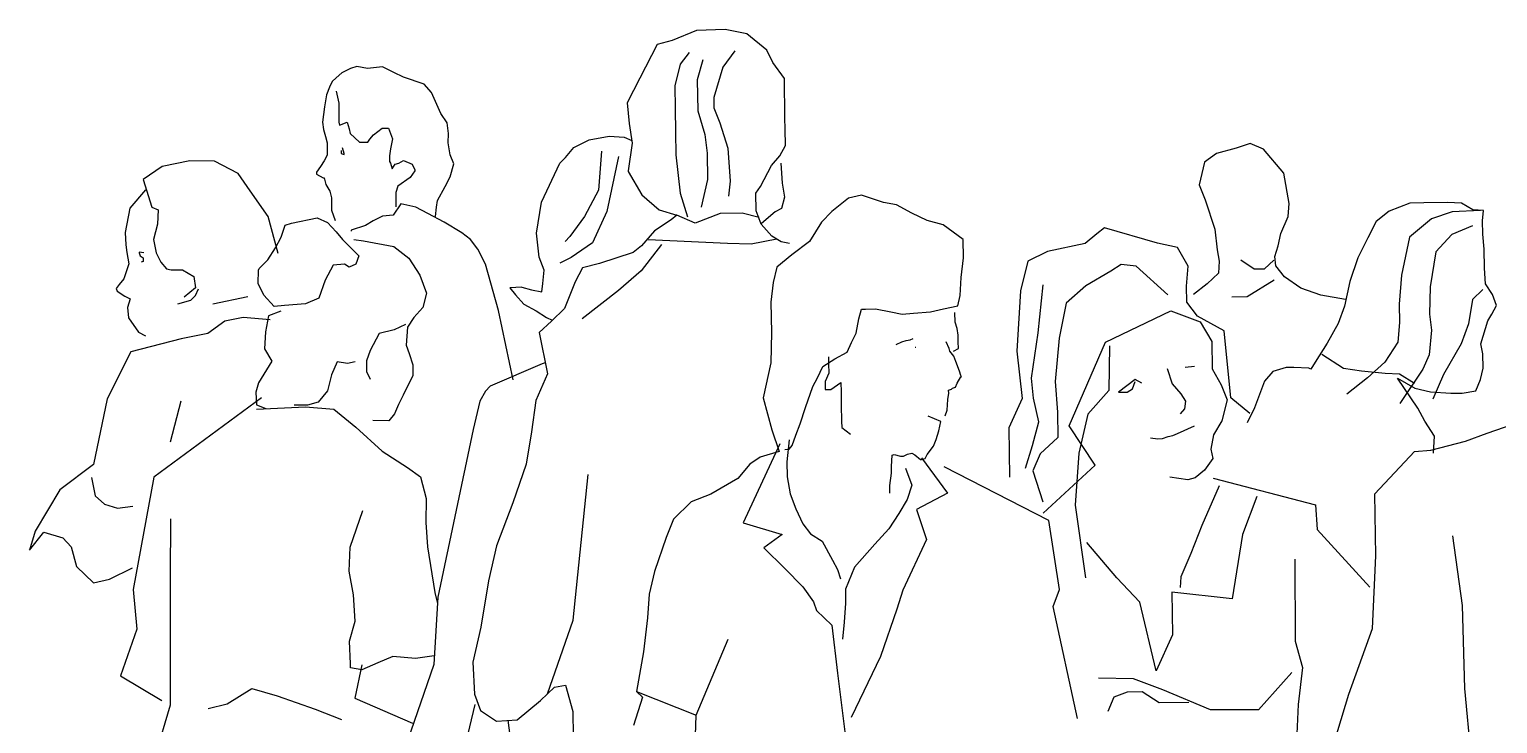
# Model space of a CAD drawing. Header units: millimetres. Extents: x -1574.69 to -1571.06, y 1777.78 to 1779.76.
# Drawn here: x -1573.344 to -1572.151, y 1779.09 to 1779.653 of the extents above; entities that cross this region are included whole.
import ezdxf

# ---------------------------------------------------------------- set-up
doc = ezdxf.new("R2010")
doc.units = ezdxf.units.MM
doc.header["$LTSCALE"] = 10
doc.layers.add('Humanos', color=2, linetype='Continuous')

msp = doc.modelspace()

# ---------------------------------------------------------------- linework, layer by layer
at = {"layer": 'Humanos'}
for p, q in [((-1572.8019, 1779.6524), (-1572.8217, 1779.6444)), ((-1572.7787, 1779.6534), (-1572.8019, 1779.6524)), ((-1572.7611, 1779.6499), (-1572.7787, 1779.6534)), ((-1572.7447, 1779.6364), (-1572.7611, 1779.6499)), ((-1572.8339, 1779.6411), (-1572.848, 1779.6139)), ((-1572.8217, 1779.6444), (-1572.8339, 1779.6411)), ((-1572.8078, 1779.6345), (-1572.8153, 1779.6252)), ((-1572.7708, 1779.636), (-1572.7806, 1779.6227)), ((-1572.74, 1779.6264), (-1572.7447, 1779.6364)), ((-1573.0833, 1779.6217), (-1573.0903, 1779.618)), ((-1573.078, 1779.6232), (-1573.0833, 1779.6217)), ((-1573.0694, 1779.6216), (-1573.078, 1779.6232)), ((-1573.0571, 1779.6231), (-1573.0694, 1779.6216)), ((-1573.0479, 1779.6184), (-1573.0571, 1779.6231)), ((-1572.8153, 1779.6252), (-1572.8196, 1779.6076)), ((-1572.7969, 1779.6286), (-1572.8013, 1779.6125)), ((-1572.7806, 1779.6227), (-1572.7879, 1779.598)), ((-1572.7305, 1779.6136), (-1572.74, 1779.6264)), ((-1573.098, 1779.611), (-1573.1003, 1779.6064)), ((-1573.0949, 1779.6141), (-1573.098, 1779.611)), ((-1573.0903, 1779.618), (-1573.0949, 1779.6141)), ((-1573.0402, 1779.6146), (-1573.0479, 1779.6184)), ((-1573.0234, 1779.609), (-1573.0402, 1779.6146)), ((-1573.0173, 1779.6022), (-1573.0234, 1779.609)), ((-1572.848, 1779.6139), (-1572.8584, 1779.5938)), ((-1572.8013, 1779.6125), (-1572.8009, 1779.5871)), ((-1572.73, 1779.5815), (-1572.7305, 1779.6136)), ((-1573.1027, 1779.6003), (-1573.1043, 1779.5904)), ((-1573.1003, 1779.6064), (-1573.1027, 1779.6003)), ((-1573.095, 1779.6033), (-1573.0927, 1779.5934)), ((-1573.0097, 1779.5852), (-1573.0173, 1779.6022)), ((-1572.8196, 1779.6076), (-1572.8193, 1779.5892)), ((-1572.7879, 1779.598), (-1572.7878, 1779.5897)), ((-1573.1043, 1779.5904), (-1573.1059, 1779.5781)), ((-1573.0927, 1779.5934), (-1573.0927, 1779.5827)), ((-1573.0045, 1779.5775), (-1573.0097, 1779.5852)), ((-1572.8584, 1779.5938), (-1572.8566, 1779.577)), ((-1572.8193, 1779.5892), (-1572.819, 1779.5699)), ((-1572.8009, 1779.5871), (-1572.7951, 1779.5681)), ((-1572.7878, 1779.5897), (-1572.783, 1779.5775)), ((-1573.1059, 1779.5781), (-1573.1051, 1779.572)), ((-1573.0927, 1779.5827), (-1573.0928, 1779.5781)), ((-1573.0928, 1779.5781), (-1573.0921, 1779.5756)), ((-1573.0921, 1779.5756), (-1573.086, 1779.578)), ((-1573.086, 1779.578), (-1573.0844, 1779.5725)), ((-1573.0645, 1779.5678), (-1573.0574, 1779.5732)), ((-1573.0574, 1779.5732), (-1573.0522, 1779.5732)), ((-1573.0522, 1779.5732), (-1573.0491, 1779.5646)), ((-1573.0036, 1779.5689), (-1573.0045, 1779.5775)), ((-1572.8566, 1779.577), (-1572.8541, 1779.561)), ((-1572.783, 1779.5775), (-1572.7765, 1779.5568)), ((-1572.7299, 1779.5723), (-1572.73, 1779.5815)), ((-1573.1051, 1779.572), (-1573.1036, 1779.5665)), ((-1573.1036, 1779.5665), (-1573.1021, 1779.5612)), ((-1573.1021, 1779.5612), (-1573.1021, 1779.5551)), ((-1573.0844, 1779.5725), (-1573.0836, 1779.5688)), ((-1573.0836, 1779.5688), (-1573.0759, 1779.5617)), ((-1573.0759, 1779.5617), (-1573.0753, 1779.5617)), ((-1573.0753, 1779.5617), (-1573.0691, 1779.5617)), ((-1573.0691, 1779.5617), (-1573.0676, 1779.5641)), ((-1573.0676, 1779.5641), (-1573.0645, 1779.5678)), ((-1573.0491, 1779.5646), (-1573.0507, 1779.5563)), ((-1573.0037, 1779.5612), (-1573.0036, 1779.5689)), ((-1573.0022, 1779.5514), (-1573.0037, 1779.5612)), ((-1572.9016, 1779.5575), (-1572.8892, 1779.5636)), ((-1572.8892, 1779.5636), (-1572.8729, 1779.5666)), ((-1572.8729, 1779.5666), (-1572.8607, 1779.5658)), ((-1572.8607, 1779.5658), (-1572.8544, 1779.5631)), ((-1572.819, 1779.5699), (-1572.8187, 1779.5515)), ((-1572.7951, 1779.5681), (-1572.7933, 1779.5528)), ((-1572.7297, 1779.5591), (-1572.7299, 1779.5723)), ((-1573.1022, 1779.5511), (-1573.1046, 1779.5465)), ((-1573.1021, 1779.5551), (-1573.1022, 1779.5511)), ((-1573.0907, 1779.555), (-1573.0907, 1779.5526)), ((-1573.0907, 1779.5526), (-1573.0883, 1779.5519)), ((-1573.0883, 1779.5526), (-1573.0898, 1779.5572)), ((-1573.0883, 1779.5519), (-1573.0883, 1779.5526)), ((-1573.0507, 1779.5563), (-1573.0514, 1779.5508)), ((-1573.0514, 1779.5508), (-1573.0514, 1779.5462)), ((-1572.9992, 1779.5443), (-1573.0022, 1779.5514)), ((-1572.9131, 1779.5446), (-1572.9084, 1779.5492)), ((-1572.9084, 1779.5492), (-1572.9016, 1779.5575)), ((-1572.8792, 1779.5545), (-1572.8817, 1779.5229)), ((-1572.8653, 1779.5501), (-1572.8747, 1779.5055)), ((-1572.8541, 1779.561), (-1572.8575, 1779.5386)), ((-1572.8187, 1779.5515), (-1572.8151, 1779.5203)), ((-1572.7933, 1779.5528), (-1572.7929, 1779.5314)), ((-1572.7765, 1779.5568), (-1572.7745, 1779.5301)), ((-1572.741, 1779.5429), (-1572.7341, 1779.5507)), ((-1572.7341, 1779.5507), (-1572.7297, 1779.5591)), ((-1572.3793, 1779.5525), (-1572.389, 1779.5456)), ((-1572.3632, 1779.5568), (-1572.3793, 1779.5525)), ((-1572.3518, 1779.5607), (-1572.3632, 1779.5568)), ((-1572.341, 1779.5562), (-1572.3518, 1779.5607)), ((-1572.3245, 1779.5366), (-1572.341, 1779.5562)), ((-1573.2362, 1779.5421), (-1573.2517, 1779.5314)), ((-1573.2138, 1779.5465), (-1573.2362, 1779.5421)), ((-1573.1938, 1779.5464), (-1573.2138, 1779.5465)), ((-1573.1745, 1779.5362), (-1573.1938, 1779.5464)), ((-1573.1077, 1779.5419), (-1573.1108, 1779.5373)), ((-1573.1108, 1779.5373), (-1573.1108, 1779.5358)), ((-1573.1046, 1779.5465), (-1573.1077, 1779.5419)), ((-1573.0514, 1779.5462), (-1573.0508, 1779.5446)), ((-1573.0508, 1779.5446), (-1573.0493, 1779.54)), ((-1573.0493, 1779.54), (-1573.0484, 1779.5415)), ((-1573.0484, 1779.5415), (-1573.0468, 1779.5439)), ((-1573.0468, 1779.5439), (-1573.0438, 1779.5446)), ((-1573.0438, 1779.5446), (-1573.04, 1779.547)), ((-1573.04, 1779.547), (-1573.033, 1779.5439)), ((-1573.0308, 1779.5384), (-1573.0346, 1779.5331)), ((-1573.033, 1779.5439), (-1573.0308, 1779.5392)), ((-1573.0308, 1779.5392), (-1573.0308, 1779.5384)), ((-1573.0023, 1779.5336), (-1572.9992, 1779.5443)), ((-1572.928, 1779.5131), (-1572.9131, 1779.5446)), ((-1572.8575, 1779.5386), (-1572.8575, 1779.538)), ((-1572.8575, 1779.538), (-1572.8464, 1779.5189)), ((-1572.7499, 1779.5259), (-1572.741, 1779.5429)), ((-1572.7334, 1779.5446), (-1572.7322, 1779.5284)), ((-1572.389, 1779.5456), (-1572.3933, 1779.5271)), ((-1573.2517, 1779.5314), (-1573.2448, 1779.509)), ((-1573.1647, 1779.5223), (-1573.1745, 1779.5362)), ((-1573.1108, 1779.5358), (-1573.1053, 1779.5327)), ((-1573.1053, 1779.5327), (-1573.1047, 1779.5327)), ((-1573.1047, 1779.5327), (-1573.1032, 1779.5274)), ((-1573.1032, 1779.5274), (-1573.1001, 1779.5219)), ((-1573.0448, 1779.5261), (-1573.0463, 1779.5209)), ((-1573.0346, 1779.5331), (-1573.0448, 1779.5261)), ((-1573.0125, 1779.5145), (-1573.0063, 1779.5259)), ((-1573.0063, 1779.5259), (-1573.0023, 1779.5336)), ((-1572.7929, 1779.5314), (-1572.7981, 1779.5089)), ((-1572.7745, 1779.5301), (-1572.7759, 1779.5178)), ((-1572.7536, 1779.5204), (-1572.7499, 1779.5259)), ((-1572.7322, 1779.5284), (-1572.7305, 1779.517)), ((-1572.3933, 1779.5271), (-1572.3885, 1779.5149)), ((-1572.3202, 1779.5121), (-1572.3245, 1779.5366)), ((-1573.2498, 1779.5231), (-1573.2627, 1779.5081)), ((-1573.1501, 1779.5015), (-1573.1647, 1779.5223)), ((-1573.1001, 1779.5219), (-1573.0986, 1779.5166)), ((-1573.0986, 1779.5166), (-1573.0987, 1779.5065)), ((-1573.0463, 1779.5209), (-1573.0464, 1779.5117)), ((-1573.0132, 1779.509), (-1573.0125, 1779.5145)), ((-1572.8817, 1779.5229), (-1572.893, 1779.5013)), ((-1572.8464, 1779.5189), (-1572.8324, 1779.5068)), ((-1572.8151, 1779.5203), (-1572.8093, 1779.5011)), ((-1572.7533, 1779.5059), (-1572.7536, 1779.5204)), ((-1572.7305, 1779.517), (-1572.7328, 1779.5078)), ((-1572.6784, 1779.5164), (-1572.692, 1779.5054)), ((-1572.6677, 1779.5187), (-1572.6784, 1779.5164)), ((-1572.65, 1779.5129), (-1572.6677, 1779.5187)), ((-1572.3885, 1779.5149), (-1572.3805, 1779.4912)), ((-1573.2627, 1779.5081), (-1573.2664, 1779.4884)), ((-1573.2448, 1779.509), (-1573.2395, 1779.5067)), ((-1573.2395, 1779.5067), (-1573.2402, 1779.4951)), ((-1573.142, 1779.4714), (-1573.1501, 1779.5015)), ((-1573.0987, 1779.5065), (-1573.0957, 1779.4981)), ((-1573.0572, 1779.5016), (-1573.0649, 1779.4979)), ((-1573.0486, 1779.5024), (-1573.0572, 1779.5016)), ((-1573.0424, 1779.5116), (-1573.0486, 1779.5024)), ((-1573.0464, 1779.5117), (-1573.0464, 1779.5092)), ((-1573.0302, 1779.5091), (-1573.0424, 1779.5116)), ((-1573.0203, 1779.5038), (-1573.0302, 1779.5091)), ((-1573.0072, 1779.4967), (-1573.0203, 1779.5038)), ((-1573.0142, 1779.5013), (-1573.0132, 1779.509)), ((-1572.9319, 1779.4879), (-1572.928, 1779.5131)), ((-1572.8747, 1779.5055), (-1572.8865, 1779.4799)), ((-1572.8324, 1779.5068), (-1572.8179, 1779.5025)), ((-1572.8179, 1779.5025), (-1572.8224, 1779.4987)), ((-1572.8031, 1779.4959), (-1572.8179, 1779.5025)), ((-1572.7826, 1779.5039), (-1572.8031, 1779.4959)), ((-1572.7649, 1779.5042), (-1572.7826, 1779.5039)), ((-1572.751, 1779.5005), (-1572.7649, 1779.5042)), ((-1572.7494, 1779.4953), (-1572.7533, 1779.5059)), ((-1572.738, 1779.5053), (-1572.749, 1779.4958)), ((-1572.7328, 1779.5078), (-1572.738, 1779.5053)), ((-1572.692, 1779.5054), (-1572.7004, 1779.4967)), ((-1572.6393, 1779.5109), (-1572.65, 1779.5129)), ((-1572.6269, 1779.5041), (-1572.6393, 1779.5109)), ((-1572.6145, 1779.4981), (-1572.6269, 1779.5041)), ((-1572.3209, 1779.5014), (-1572.3202, 1779.5121)), ((-1572.2388, 1779.5058), (-1572.2494, 1779.4973)), ((-1572.222, 1779.5122), (-1572.2388, 1779.5058)), ((-1572.2106, 1779.5124), (-1572.222, 1779.5122)), ((-1572.1914, 1779.5127), (-1572.2106, 1779.5124)), ((-1572.1875, 1779.5051), (-1572.2043, 1779.4995)), ((-1572.18, 1779.5122), (-1572.1914, 1779.5127)), ((-1572.1645, 1779.5063), (-1572.1875, 1779.5051)), ((-1572.1707, 1779.5069), (-1572.18, 1779.5122)), ((-1572.1621, 1779.5064), (-1572.1707, 1779.5069)), ((-1572.1629, 1779.4978), (-1572.1621, 1779.5064)), ((-1573.2402, 1779.4951), (-1573.2434, 1779.4828)), ((-1573.1395, 1779.4846), (-1573.1363, 1779.4944)), ((-1573.1363, 1779.4944), (-1573.1311, 1779.4959)), ((-1573.1311, 1779.4959), (-1573.1102, 1779.5004)), ((-1573.1102, 1779.5004), (-1573.1018, 1779.4966)), ((-1573.1018, 1779.4966), (-1573.0949, 1779.4889)), ((-1573.0711, 1779.494), (-1573.0826, 1779.4904)), ((-1573.0826, 1779.4904), (-1573.0826, 1779.4895)), ((-1573.0649, 1779.4979), (-1573.0711, 1779.494)), ((-1572.9927, 1779.4882), (-1573.0072, 1779.4967)), ((-1572.893, 1779.5013), (-1572.905, 1779.4851)), ((-1572.8361, 1779.4899), (-1572.8466, 1779.4775)), ((-1572.8224, 1779.4987), (-1572.8361, 1779.4899)), ((-1572.7407, 1779.4853), (-1572.7494, 1779.4953)), ((-1572.7004, 1779.4967), (-1572.71, 1779.4812)), ((-1572.6013, 1779.4946), (-1572.6145, 1779.4981)), ((-1572.5852, 1779.4826), (-1572.6013, 1779.4946)), ((-1572.4703, 1779.4921), (-1572.4764, 1779.4874)), ((-1572.4272, 1779.4797), (-1572.4703, 1779.4921)), ((-1572.3805, 1779.4912), (-1572.3787, 1779.4744)), ((-1572.3268, 1779.4875), (-1572.3209, 1779.5014)), ((-1572.2494, 1779.4973), (-1572.2562, 1779.484)), ((-1572.2043, 1779.4995), (-1572.2224, 1779.4846)), ((-1572.1711, 1779.4939), (-1572.1879, 1779.4867)), ((-1572.1627, 1779.4871), (-1572.1629, 1779.4978)), ((-1573.2664, 1779.4884), (-1573.2658, 1779.4783)), ((-1573.2658, 1779.4783), (-1573.265, 1779.4722)), ((-1573.2434, 1779.4828), (-1573.2413, 1779.472)), ((-1573.1441, 1779.476), (-1573.1395, 1779.4846)), ((-1573.0949, 1779.4889), (-1573.0896, 1779.4827)), ((-1573.0896, 1779.4827), (-1573.0765, 1779.4694)), ((-1573.0804, 1779.4827), (-1573.0727, 1779.4817)), ((-1573.0727, 1779.4817), (-1573.0481, 1779.477)), ((-1572.9857, 1779.4827), (-1572.9927, 1779.4882)), ((-1572.9796, 1779.475), (-1572.9857, 1779.4827)), ((-1572.9298, 1779.4685), (-1572.9319, 1779.4879)), ((-1572.905, 1779.4851), (-1572.9087, 1779.4811)), ((-1572.8865, 1779.4799), (-1572.9039, 1779.4682)), ((-1572.8304, 1779.4787), (-1572.8468, 1779.4572)), ((-1572.7768, 1779.4795), (-1572.8411, 1779.4824)), ((-1572.7575, 1779.4789), (-1572.7768, 1779.4795)), ((-1572.7365, 1779.483), (-1572.7575, 1779.4789)), ((-1572.733, 1779.4809), (-1572.7407, 1779.4853)), ((-1572.7262, 1779.4794), (-1572.733, 1779.4809)), ((-1572.71, 1779.4812), (-1572.7245, 1779.4703)), ((-1572.5849, 1779.4679), (-1572.5852, 1779.4826)), ((-1572.4861, 1779.4796), (-1572.5167, 1779.473)), ((-1572.4764, 1779.4874), (-1572.4861, 1779.4796)), ((-1572.4109, 1779.4762), (-1572.4272, 1779.4797)), ((-1572.3319, 1779.469), (-1572.329, 1779.4776)), ((-1572.329, 1779.4776), (-1572.3268, 1779.4875)), ((-1572.2562, 1779.484), (-1572.2642, 1779.4679)), ((-1572.2224, 1779.4846), (-1572.2287, 1779.4538)), ((-1572.1879, 1779.4867), (-1572.2008, 1779.4727)), ((-1572.1616, 1779.4748), (-1572.1627, 1779.4871)), ((-1573.265, 1779.4722), (-1573.2635, 1779.4629)), ((-1573.2549, 1779.4725), (-1573.2549, 1779.4719)), ((-1573.2512, 1779.4718), (-1573.2549, 1779.4725)), ((-1573.2549, 1779.4719), (-1573.2543, 1779.4695)), ((-1573.2543, 1779.4695), (-1573.2519, 1779.4679)), ((-1573.2519, 1779.4679), (-1573.2519, 1779.4648)), ((-1573.2413, 1779.472), (-1573.2374, 1779.4643)), ((-1573.1574, 1779.4592), (-1573.1504, 1779.4662)), ((-1573.1504, 1779.4662), (-1573.1441, 1779.476)), ((-1573.0765, 1779.4694), (-1573.079, 1779.4627)), ((-1573.0481, 1779.477), (-1573.0359, 1779.4677)), ((-1573.0359, 1779.4677), (-1573.0268, 1779.4538)), ((-1572.9736, 1779.4626), (-1572.9796, 1779.475)), ((-1572.9259, 1779.4577), (-1572.9298, 1779.4685)), ((-1572.9039, 1779.4682), (-1572.913, 1779.4635)), ((-1572.8533, 1779.4721), (-1572.8808, 1779.4631)), ((-1572.8466, 1779.4775), (-1572.8533, 1779.4721)), ((-1572.7245, 1779.4703), (-1572.7366, 1779.4602)), ((-1572.5868, 1779.4519), (-1572.5849, 1779.4679)), ((-1572.5167, 1779.473), (-1572.5327, 1779.4651)), ((-1572.4023, 1779.4611), (-1572.4109, 1779.4762)), ((-1572.3787, 1779.4744), (-1572.377, 1779.4652)), ((-1572.3595, 1779.4663), (-1572.3486, 1779.4589)), ((-1572.3401, 1779.459), (-1572.3325, 1779.4659)), ((-1572.3309, 1779.4613), (-1572.3319, 1779.469)), ((-1572.2642, 1779.4679), (-1572.2709, 1779.4485)), ((-1572.2008, 1779.4727), (-1572.2056, 1779.4443)), ((-1572.1614, 1779.4595), (-1572.1616, 1779.4748)), ((-1573.2635, 1779.4629), (-1573.2675, 1779.4507)), ((-1573.2519, 1779.4648), (-1573.2534, 1779.4642)), ((-1573.2374, 1779.4643), (-1573.2328, 1779.459)), ((-1573.2328, 1779.459), (-1573.2291, 1779.4581)), ((-1573.2291, 1779.4581), (-1573.2198, 1779.4581)), ((-1573.2198, 1779.4581), (-1573.2106, 1779.4527)), ((-1573.1582, 1779.4469), (-1573.1581, 1779.4577)), ((-1573.1581, 1779.4577), (-1573.1574, 1779.4592)), ((-1573.0974, 1779.4619), (-1573.1037, 1779.4496)), ((-1573.0882, 1779.4627), (-1573.0974, 1779.4619)), ((-1573.0843, 1779.4603), (-1573.0882, 1779.4627)), ((-1573.079, 1779.4627), (-1573.0843, 1779.4603)), ((-1573.0268, 1779.4538), (-1573.0214, 1779.4392)), ((-1572.963, 1779.425), (-1572.9736, 1779.4626)), ((-1572.9269, 1779.447), (-1572.9259, 1779.4577)), ((-1572.8945, 1779.4598), (-1572.9005, 1779.4483)), ((-1572.8808, 1779.4631), (-1572.8945, 1779.4598)), ((-1572.8468, 1779.4572), (-1572.8654, 1779.4413)), ((-1572.7366, 1779.4602), (-1572.7395, 1779.4479)), ((-1572.5327, 1779.4651), (-1572.5385, 1779.4411)), ((-1572.4651, 1779.457), (-1572.4855, 1779.445)), ((-1572.4567, 1779.4624), (-1572.4651, 1779.457)), ((-1572.4444, 1779.461), (-1572.4567, 1779.4624)), ((-1572.4188, 1779.4378), (-1572.4444, 1779.461)), ((-1572.4036, 1779.4448), (-1572.4023, 1779.4611)), ((-1572.3777, 1779.4553), (-1572.3868, 1779.4466)), ((-1572.377, 1779.4652), (-1572.3777, 1779.4553)), ((-1572.3486, 1779.4589), (-1572.3401, 1779.459)), ((-1572.3238, 1779.4523), (-1572.3309, 1779.4613)), ((-1572.2287, 1779.4538), (-1572.2308, 1779.4301)), ((-1572.1605, 1779.4466), (-1572.1614, 1779.4595)), ((-1573.2713, 1779.4461), (-1573.2737, 1779.443)), ((-1573.2737, 1779.443), (-1573.2729, 1779.4408)), ((-1573.2675, 1779.4507), (-1573.2713, 1779.4461)), ((-1573.2092, 1779.4435), (-1573.2184, 1779.4359)), ((-1573.2106, 1779.4527), (-1573.2092, 1779.4435)), ((-1573.2092, 1779.4373), (-1573.2067, 1779.4426)), ((-1573.1536, 1779.4376), (-1573.1582, 1779.4469)), ((-1573.1037, 1779.4496), (-1573.109, 1779.4352)), ((-1572.9438, 1779.444), (-1572.9537, 1779.4434)), ((-1572.9537, 1779.4434), (-1572.9491, 1779.4379)), ((-1572.9438, 1779.444), (-1572.9361, 1779.4418)), ((-1572.9361, 1779.4418), (-1572.9276, 1779.4402)), ((-1572.9276, 1779.4402), (-1572.9269, 1779.447)), ((-1572.9005, 1779.4483), (-1572.9093, 1779.4267)), ((-1572.7395, 1779.4479), (-1572.7414, 1779.4317)), ((-1572.5875, 1779.4372), (-1572.5868, 1779.4519)), ((-1572.5241, 1779.4069), (-1572.5202, 1779.446)), ((-1572.4855, 1779.445), (-1572.5015, 1779.431)), ((-1572.4034, 1779.4319), (-1572.4036, 1779.4448)), ((-1572.3868, 1779.4466), (-1572.398, 1779.4381)), ((-1572.3544, 1779.4364), (-1572.3323, 1779.4499)), ((-1572.3107, 1779.4433), (-1572.3238, 1779.4523)), ((-1572.2944, 1779.4374), (-1572.3107, 1779.4433)), ((-1572.2709, 1779.4485), (-1572.2752, 1779.4285)), ((-1572.2056, 1779.4443), (-1572.2061, 1779.422)), ((-1572.1626, 1779.442), (-1572.171, 1779.4341)), ((-1572.1549, 1779.4381), (-1572.1605, 1779.4466)), ((-1573.2729, 1779.4408), (-1573.2668, 1779.4368)), ((-1573.2668, 1779.4368), (-1573.2622, 1779.4346)), ((-1573.2622, 1779.4346), (-1573.2646, 1779.4276)), ((-1573.2237, 1779.4304), (-1573.213, 1779.4334)), ((-1573.213, 1779.4334), (-1573.2092, 1779.4373)), ((-1573.1668, 1779.4362), (-1573.1952, 1779.4302)), ((-1573.1453, 1779.4284), (-1573.1536, 1779.4376)), ((-1573.1198, 1779.4306), (-1573.1368, 1779.4292)), ((-1573.109, 1779.4352), (-1573.1198, 1779.4306)), ((-1573.0214, 1779.4392), (-1573.0245, 1779.4276)), ((-1572.9491, 1779.4379), (-1572.9423, 1779.4302)), ((-1572.9423, 1779.4302), (-1572.9323, 1779.4248)), ((-1572.8654, 1779.4413), (-1572.8948, 1779.4184)), ((-1572.7414, 1779.4317), (-1572.741, 1779.4071)), ((-1572.5895, 1779.4289), (-1572.5875, 1779.4372)), ((-1572.5385, 1779.4411), (-1572.5414, 1779.392)), ((-1572.5015, 1779.431), (-1572.5072, 1779.4026)), ((-1572.3947, 1779.4204), (-1572.4034, 1779.4319)), ((-1572.3667, 1779.4362), (-1572.3544, 1779.4364)), ((-1572.2744, 1779.434), (-1572.2944, 1779.4374)), ((-1572.2308, 1779.4301), (-1572.2305, 1779.4154)), ((-1572.171, 1779.4341), (-1572.1744, 1779.4142)), ((-1572.1517, 1779.429), (-1572.1549, 1779.4381)), ((-1573.2646, 1779.4276), (-1573.2638, 1779.4192)), ((-1573.2638, 1779.4192), (-1573.2555, 1779.4075)), ((-1573.1706, 1779.4193), (-1573.1854, 1779.4163)), ((-1573.1485, 1779.4176), (-1573.1706, 1779.4193)), ((-1573.15, 1779.4207), (-1573.1523, 1779.4078)), ((-1573.1399, 1779.4246), (-1573.15, 1779.4207)), ((-1573.1368, 1779.4292), (-1573.1453, 1779.4284)), ((-1573.0316, 1779.4193), (-1573.0369, 1779.4116)), ((-1573.0245, 1779.4276), (-1573.0316, 1779.4193)), ((-1572.9511, 1779.3687), (-1572.963, 1779.425)), ((-1572.9323, 1779.4248), (-1572.924, 1779.4193)), ((-1572.924, 1779.4193), (-1572.9192, 1779.4172)), ((-1572.9093, 1779.4267), (-1572.9199, 1779.4165)), ((-1572.672, 1779.4067), (-1572.67, 1779.4184)), ((-1572.67, 1779.4184), (-1572.6677, 1779.4261)), ((-1572.6677, 1779.4261), (-1572.6646, 1779.4261)), ((-1572.6646, 1779.4261), (-1572.6563, 1779.4263)), ((-1572.6563, 1779.4263), (-1572.644, 1779.424)), ((-1572.644, 1779.424), (-1572.6348, 1779.422)), ((-1572.6348, 1779.422), (-1572.6256, 1779.4228)), ((-1572.6256, 1779.4228), (-1572.6118, 1779.4239)), ((-1572.6118, 1779.4239), (-1572.6011, 1779.4263)), ((-1572.6011, 1779.4263), (-1572.5895, 1779.4289)), ((-1572.5917, 1779.4157), (-1572.5919, 1779.4234)), ((-1572.4695, 1779.3993), (-1572.4162, 1779.4247)), ((-1572.4162, 1779.4247), (-1572.3924, 1779.4159)), ((-1572.373, 1779.4085), (-1572.3947, 1779.4204)), ((-1572.2752, 1779.4285), (-1572.2802, 1779.4146)), ((-1572.2061, 1779.422), (-1572.2044, 1779.4091)), ((-1572.1585, 1779.4166), (-1572.1555, 1779.4221)), ((-1572.1555, 1779.4221), (-1572.1517, 1779.429)), ((-1573.2555, 1779.4075), (-1573.25, 1779.4044)), ((-1573.1993, 1779.4065), (-1573.2208, 1779.402)), ((-1573.1854, 1779.4163), (-1573.1993, 1779.4065)), ((-1573.1523, 1779.4078), (-1573.1532, 1779.3939)), ((-1573.06, 1779.4063), (-1573.0671, 1779.3925)), ((-1573.0477, 1779.4093), (-1573.06, 1779.4063)), ((-1573.0384, 1779.4138), (-1573.0477, 1779.4093)), ((-1573.0369, 1779.4116), (-1573.0379, 1779.3969)), ((-1572.9199, 1779.4165), (-1572.9298, 1779.4071)), ((-1572.9298, 1779.4071), (-1572.9231, 1779.3735)), ((-1572.741, 1779.4071), (-1572.7415, 1779.3826)), ((-1572.6758, 1779.399), (-1572.672, 1779.4067)), ((-1572.5901, 1779.4105), (-1572.5917, 1779.4157)), ((-1572.5892, 1779.405), (-1572.5901, 1779.4105)), ((-1572.5297, 1779.37), (-1572.5241, 1779.4069)), ((-1572.3924, 1779.4159), (-1572.3829, 1779.4)), ((-1572.3675, 1779.3541), (-1572.373, 1779.4085)), ((-1572.2802, 1779.4146), (-1572.2892, 1779.3985)), ((-1572.2305, 1779.4154), (-1572.2318, 1779.3994)), ((-1572.2044, 1779.4091), (-1572.2062, 1779.3891)), ((-1572.1744, 1779.4142), (-1572.1803, 1779.3979)), ((-1572.1643, 1779.3981), (-1572.1585, 1779.4166)), ((-1573.2208, 1779.402), (-1573.2618, 1779.3915)), ((-1573.0379, 1779.3969), (-1573.0355, 1779.3901)), ((-1572.6794, 1779.3913), (-1572.6758, 1779.399)), ((-1572.6396, 1779.3974), (-1572.6351, 1779.3997)), ((-1572.6351, 1779.3997), (-1572.6314, 1779.4006)), ((-1572.6314, 1779.4006), (-1572.6283, 1779.4013)), ((-1572.6283, 1779.4013), (-1572.6259, 1779.4022)), ((-1572.6243, 1779.3952), (-1572.6236, 1779.3952)), ((-1572.5966, 1779.3941), (-1572.5991, 1779.3996)), ((-1572.5959, 1779.392), (-1572.5966, 1779.3941)), ((-1572.5929, 1779.392), (-1572.589, 1779.3943)), ((-1572.5891, 1779.3997), (-1572.5892, 1779.405)), ((-1572.589, 1779.3943), (-1572.5891, 1779.3997)), ((-1572.589, 1779.3943), (-1572.589, 1779.3943)), ((-1572.5072, 1779.4026), (-1572.5103, 1779.3673)), ((-1572.499, 1779.3313), (-1572.4695, 1779.3993)), ((-1572.4663, 1779.3963), (-1572.4666, 1779.3601)), ((-1572.3829, 1779.4), (-1572.3826, 1779.3777)), ((-1572.2892, 1779.3985), (-1572.299, 1779.383)), ((-1572.2318, 1779.3994), (-1572.2423, 1779.383)), ((-1572.1803, 1779.3979), (-1572.1946, 1779.3731)), ((-1572.1626, 1779.3898), (-1572.1643, 1779.3981)), ((-1573.2618, 1779.3915), (-1573.2811, 1779.3532)), ((-1573.1471, 1779.3838), (-1573.158, 1779.3663)), ((-1573.1532, 1779.3939), (-1573.1471, 1779.3838)), ((-1573.094, 1779.3834), (-1573.0987, 1779.3727)), ((-1573.0857, 1779.3819), (-1573.094, 1779.3834)), ((-1573.0795, 1779.3834), (-1573.0857, 1779.3819)), ((-1573.0671, 1779.3925), (-1573.0703, 1779.3842)), ((-1573.0703, 1779.3842), (-1573.0703, 1779.3756)), ((-1573.0355, 1779.3901), (-1573.0325, 1779.3809)), ((-1572.9249, 1779.3826), (-1572.9273, 1779.3817)), ((-1572.7415, 1779.3826), (-1572.7478, 1779.354)), ((-1572.6991, 1779.3796), (-1572.6894, 1779.3858)), ((-1572.6947, 1779.3873), (-1572.6946, 1779.3818)), ((-1572.6894, 1779.3858), (-1572.6794, 1779.3913)), ((-1572.5928, 1779.3881), (-1572.5959, 1779.392)), ((-1572.5912, 1779.3835), (-1572.5928, 1779.3881)), ((-1572.588, 1779.3759), (-1572.5912, 1779.3835)), ((-1572.5414, 1779.392), (-1572.5371, 1779.3537)), ((-1572.299, 1779.383), (-1572.3026, 1779.3775)), ((-1572.2759, 1779.3779), (-1572.2936, 1779.3892)), ((-1572.2423, 1779.383), (-1572.2565, 1779.3705)), ((-1572.2062, 1779.3891), (-1572.2115, 1779.3774)), ((-1572.1625, 1779.3782), (-1572.1626, 1779.3898)), ((-1573.0987, 1779.3727), (-1573.1018, 1779.3598)), ((-1573.0703, 1779.3756), (-1573.0673, 1779.3694)), ((-1573.0326, 1779.3723), (-1573.0403, 1779.3563)), ((-1573.0325, 1779.3809), (-1573.0326, 1779.3723)), ((-1572.9273, 1779.3817), (-1572.9696, 1779.3636)), ((-1572.9231, 1779.3735), (-1572.9326, 1779.3519)), ((-1572.7074, 1779.3632), (-1572.7036, 1779.3703)), ((-1572.7036, 1779.3703), (-1572.6991, 1779.3796)), ((-1572.6944, 1779.3742), (-1572.6974, 1779.3673)), ((-1572.6946, 1779.3818), (-1572.6944, 1779.3742)), ((-1572.59, 1779.366), (-1572.5871, 1779.3713)), ((-1572.5871, 1779.3722), (-1572.588, 1779.3759)), ((-1572.5864, 1779.3713), (-1572.5871, 1779.3722)), ((-1572.5871, 1779.3713), (-1572.5864, 1779.3713)), ((-1572.4194, 1779.378), (-1572.4152, 1779.3656)), ((-1572.4047, 1779.3789), (-1572.3971, 1779.3799)), ((-1572.3826, 1779.3777), (-1572.3754, 1779.3647)), ((-1572.3335, 1779.3754), (-1572.3401, 1779.3677)), ((-1572.3226, 1779.3787), (-1572.3335, 1779.3754)), ((-1572.3164, 1779.3788), (-1572.3226, 1779.3787)), ((-1572.3042, 1779.3783), (-1572.3164, 1779.3788)), ((-1572.3026, 1779.3775), (-1572.3042, 1779.3783)), ((-1572.2612, 1779.3759), (-1572.2759, 1779.3779)), ((-1572.2565, 1779.3705), (-1572.2732, 1779.3571)), ((-1572.2421, 1779.3738), (-1572.2612, 1779.3759)), ((-1572.2305, 1779.3734), (-1572.2421, 1779.3738)), ((-1572.2181, 1779.3657), (-1572.2305, 1779.3734)), ((-1572.2115, 1779.3774), (-1572.2301, 1779.3495)), ((-1572.1946, 1779.3731), (-1572.2034, 1779.353)), ((-1572.1645, 1779.369), (-1572.1625, 1779.3782)), ((-1573.158, 1779.3663), (-1573.1603, 1779.3586)), ((-1573.1603, 1779.3586), (-1573.1597, 1779.3485)), ((-1573.1018, 1779.3598), (-1573.1096, 1779.3506)), ((-1572.9735, 1779.3596), (-1572.9782, 1779.3513)), ((-1572.9696, 1779.3636), (-1572.9735, 1779.3596)), ((-1572.7133, 1779.3463), (-1572.7074, 1779.3632)), ((-1572.6974, 1779.3673), (-1572.6973, 1779.361)), ((-1572.6973, 1779.361), (-1572.6958, 1779.361)), ((-1572.6958, 1779.361), (-1572.6927, 1779.361)), ((-1572.6927, 1779.361), (-1572.6845, 1779.3667)), ((-1572.6845, 1779.3667), (-1572.6843, 1779.359)), ((-1572.6843, 1779.359), (-1572.6842, 1779.3483)), ((-1572.597, 1779.3604), (-1572.5946, 1779.3611)), ((-1572.5969, 1779.358), (-1572.597, 1779.3604)), ((-1572.5946, 1779.3611), (-1572.5939, 1779.362)), ((-1572.5939, 1779.362), (-1572.5915, 1779.3627)), ((-1572.5915, 1779.3627), (-1572.59, 1779.366)), ((-1572.5279, 1779.3539), (-1572.5297, 1779.37)), ((-1572.5103, 1779.3673), (-1572.5084, 1779.3426)), ((-1572.4666, 1779.3601), (-1572.4838, 1779.3408)), ((-1572.4453, 1779.369), (-1572.4589, 1779.3587)), ((-1572.4589, 1779.3587), (-1572.4519, 1779.3588)), ((-1572.4519, 1779.3588), (-1572.4474, 1779.3613)), ((-1572.4474, 1779.3613), (-1572.4453, 1779.3675)), ((-1572.4398, 1779.366), (-1572.4453, 1779.369)), ((-1572.4152, 1779.3656), (-1572.4083, 1779.3573)), ((-1572.3754, 1779.3647), (-1572.3706, 1779.3525)), ((-1572.3401, 1779.3677), (-1572.3483, 1779.3461)), ((-1572.232, 1779.3701), (-1572.218, 1779.362)), ((-1572.2156, 1779.3458), (-1572.232, 1779.3701)), ((-1572.218, 1779.362), (-1572.2051, 1779.3591)), ((-1572.2051, 1779.3591), (-1572.1888, 1779.3578)), ((-1572.1796, 1779.358), (-1572.1683, 1779.3597)), ((-1572.1683, 1779.3597), (-1572.1645, 1779.369)), ((-1573.2811, 1779.3532), (-1573.2922, 1779.3001)), ((-1573.1557, 1779.354), (-1573.2431, 1779.2897)), ((-1573.2212, 1779.3513), (-1573.2299, 1779.3182)), ((-1573.1597, 1779.3485), (-1573.152, 1779.3454)), ((-1573.1597, 1779.3448), (-1573.1197, 1779.3467)), ((-1573.1182, 1779.3482), (-1573.1289, 1779.3483)), ((-1573.1197, 1779.3467), (-1573.0967, 1779.345)), ((-1573.1096, 1779.3506), (-1573.1182, 1779.3482)), ((-1573.0443, 1779.3486), (-1573.0475, 1779.341)), ((-1573.0403, 1779.3563), (-1573.0443, 1779.3486)), ((-1572.9782, 1779.3513), (-1572.9836, 1779.3283)), ((-1572.9326, 1779.3519), (-1572.9362, 1779.3264)), ((-1572.7478, 1779.354), (-1572.7406, 1779.3281)), ((-1572.6842, 1779.3483), (-1572.684, 1779.3351)), ((-1572.5982, 1779.3442), (-1572.5975, 1779.3527)), ((-1572.5975, 1779.3527), (-1572.5969, 1779.358)), ((-1572.5371, 1779.3537), (-1572.5481, 1779.3297)), ((-1572.5236, 1779.3347), (-1572.5279, 1779.3539)), ((-1572.4083, 1779.3573), (-1572.4043, 1779.3513)), ((-1572.4043, 1779.3513), (-1572.4051, 1779.3451)), ((-1572.3706, 1779.3525), (-1572.3749, 1779.3355)), ((-1572.352, 1779.3414), (-1572.3675, 1779.3541)), ((-1572.1888, 1779.3578), (-1572.1796, 1779.358)), ((-1573.0967, 1779.345), (-1573.079, 1779.3304)), ((-1573.0521, 1779.3355), (-1573.0651, 1779.3356)), ((-1573.0475, 1779.341), (-1573.0521, 1779.3355)), ((-1572.7177, 1779.333), (-1572.7133, 1779.3463)), ((-1572.684, 1779.3351), (-1572.6839, 1779.3299)), ((-1572.6033, 1779.3349), (-1572.6135, 1779.3393)), ((-1572.6048, 1779.3272), (-1572.6033, 1779.3349)), ((-1572.5997, 1779.3396), (-1572.5982, 1779.3442)), ((-1572.5288, 1779.3155), (-1572.5236, 1779.3347)), ((-1572.5084, 1779.3426), (-1572.5081, 1779.322)), ((-1572.4838, 1779.3408), (-1572.491, 1779.3091)), ((-1572.4051, 1779.3451), (-1572.4087, 1779.3411)), ((-1572.3749, 1779.3355), (-1572.3817, 1779.324)), ((-1572.3483, 1779.3461), (-1572.3543, 1779.3337)), ((-1572.2099, 1779.3352), (-1572.2156, 1779.3458)), ((-1572.2021, 1779.323), (-1572.2099, 1779.3352)), ((-1572.1592, 1779.3253), (-1572.1317, 1779.3349)), ((-1573.079, 1779.3304), (-1573.0575, 1779.3109)), ((-1572.9836, 1779.3283), (-1573.0122, 1779.1923)), ((-1572.9362, 1779.3264), (-1572.9403, 1779.3003)), ((-1572.7406, 1779.3281), (-1572.7348, 1779.3106)), ((-1572.7242, 1779.3154), (-1572.7212, 1779.3238)), ((-1572.7212, 1779.3238), (-1572.7177, 1779.333)), ((-1572.6839, 1779.3299), (-1572.6768, 1779.3245)), ((-1572.607, 1779.3204), (-1572.6048, 1779.3272)), ((-1572.5481, 1779.3297), (-1572.5474, 1779.2898)), ((-1572.4779, 1779.2995), (-1572.499, 1779.3313)), ((-1572.4231, 1779.321), (-1572.4185, 1779.3226)), ((-1572.4185, 1779.3226), (-1572.4146, 1779.3235)), ((-1572.4146, 1779.3235), (-1572.4109, 1779.3251)), ((-1572.4109, 1779.3251), (-1572.3972, 1779.3315)), ((-1572.3817, 1779.324), (-1572.3837, 1779.3124)), ((-1572.2027, 1779.3092), (-1572.2021, 1779.323)), ((-1572.1768, 1779.3188), (-1572.1592, 1779.3253)), ((-1573.0575, 1779.3109), (-1573.037, 1779.2976)), ((-1572.7343, 1779.3168), (-1572.7639, 1779.2526)), ((-1572.7348, 1779.3106), (-1572.7501, 1779.3058)), ((-1572.7302, 1779.3122), (-1572.7265, 1779.3123)), ((-1572.7266, 1779.32), (-1572.7285, 1779.3022)), ((-1572.7265, 1779.3123), (-1572.7242, 1779.3154)), ((-1572.6145, 1779.308), (-1572.6092, 1779.3149)), ((-1572.6092, 1779.3149), (-1572.607, 1779.3204)), ((-1572.5346, 1779.297), (-1572.5288, 1779.3155)), ((-1572.5081, 1779.322), (-1572.5225, 1779.3086)), ((-1572.4329, 1779.3217), (-1572.4268, 1779.3209)), ((-1572.4268, 1779.3209), (-1572.4231, 1779.321)), ((-1572.3837, 1779.3124), (-1572.3821, 1779.3048)), ((-1572.2504, 1779.2762), (-1572.2181, 1779.3105)), ((-1572.2181, 1779.3105), (-1572.205, 1779.3116)), ((-1572.205, 1779.3116), (-1572.1768, 1779.3188)), ((-1573.2922, 1779.3001), (-1573.3194, 1779.2794)), ((-1572.9403, 1779.3003), (-1572.9512, 1779.2688)), ((-1572.7585, 1779.3002), (-1572.7682, 1779.2886)), ((-1572.7501, 1779.3058), (-1572.7585, 1779.3002)), ((-1572.7285, 1779.3022), (-1572.7283, 1779.2899)), ((-1572.6435, 1779.2983), (-1572.6428, 1779.3075)), ((-1572.6428, 1779.3075), (-1572.6412, 1779.3082)), ((-1572.6412, 1779.3082), (-1572.636, 1779.3068)), ((-1572.636, 1779.3068), (-1572.6336, 1779.3068)), ((-1572.6336, 1779.3068), (-1572.6305, 1779.3084)), ((-1572.6305, 1779.3084), (-1572.6268, 1779.3093)), ((-1572.6268, 1779.3093), (-1572.6244, 1779.3078)), ((-1572.6244, 1779.3078), (-1572.6197, 1779.304)), ((-1572.6197, 1779.304), (-1572.619, 1779.304)), ((-1572.6191, 1779.3055), (-1572.5978, 1779.2767)), ((-1572.619, 1779.304), (-1572.616, 1779.3049)), ((-1572.616, 1779.3049), (-1572.6145, 1779.308)), ((-1572.5225, 1779.3086), (-1572.5284, 1779.2947)), ((-1572.5202, 1779.2605), (-1572.4779, 1779.2995)), ((-1572.491, 1779.3091), (-1572.4942, 1779.267)), ((-1572.3821, 1779.3048), (-1572.3889, 1779.2955)), ((-1573.2938, 1779.2894), (-1573.2908, 1779.2746)), ((-1573.2431, 1779.2897), (-1573.2599, 1779.1984)), ((-1573.037, 1779.2976), (-1573.0263, 1779.2899)), ((-1573.0263, 1779.2899), (-1573.0218, 1779.2723)), ((-1572.9021, 1779.1736), (-1572.8901, 1779.2919)), ((-1572.7682, 1779.2886), (-1572.7903, 1779.276)), ((-1572.7283, 1779.2899), (-1572.7259, 1779.2762)), ((-1572.6448, 1779.283), (-1572.6434, 1779.2928)), ((-1572.6434, 1779.2928), (-1572.6435, 1779.2983)), ((-1572.6319, 1779.297), (-1572.627, 1779.2833)), ((-1572.5155, 1779.2544), (-1572.6006, 1779.2981)), ((-1572.5284, 1779.2947), (-1572.5204, 1779.2697)), ((-1572.4026, 1779.2876), (-1572.4171, 1779.2897)), ((-1572.3965, 1779.2892), (-1572.4026, 1779.2876)), ((-1572.3889, 1779.2955), (-1572.3965, 1779.2892)), ((-1572.3818, 1779.2888), (-1572.2986, 1779.2671)), ((-1573.3194, 1779.2794), (-1573.3396, 1779.2457)), ((-1573.2908, 1779.2746), (-1573.2832, 1779.2678)), ((-1572.7903, 1779.276), (-1572.8064, 1779.2696)), ((-1572.7259, 1779.2762), (-1572.7211, 1779.264)), ((-1572.6447, 1779.2768), (-1572.6448, 1779.283)), ((-1572.627, 1779.2833), (-1572.6308, 1779.2716)), ((-1572.5978, 1779.2767), (-1572.623, 1779.2634)), ((-1572.3771, 1779.2827), (-1572.3912, 1779.2503)), ((-1572.2496, 1779.2257), (-1572.2504, 1779.2762)), ((-1573.2832, 1779.2678), (-1573.2725, 1779.2646)), ((-1573.2725, 1779.2646), (-1573.2601, 1779.2661)), ((-1573.0218, 1779.2723), (-1573.0219, 1779.2529)), ((-1572.9512, 1779.2688), (-1572.9644, 1779.234)), ((-1572.8064, 1779.2696), (-1572.8207, 1779.2556)), ((-1572.7211, 1779.264), (-1572.7155, 1779.2518)), ((-1572.6308, 1779.2716), (-1572.6374, 1779.2601)), ((-1572.623, 1779.2634), (-1572.6149, 1779.239)), ((-1572.4942, 1779.267), (-1572.4856, 1779.208)), ((-1572.3463, 1779.274), (-1572.3581, 1779.2432)), ((-1572.2986, 1779.2671), (-1572.2974, 1779.2472)), ((-1573.2295, 1779.2558), (-1573.2298, 1779.209)), ((-1573.0835, 1779.2327), (-1573.0732, 1779.2625)), ((-1573.0219, 1779.2529), (-1573.0205, 1779.233)), ((-1572.8207, 1779.2556), (-1572.8266, 1779.2408)), ((-1572.7639, 1779.2526), (-1572.7322, 1779.2432)), ((-1572.7155, 1779.2518), (-1572.7092, 1779.2436)), ((-1572.6374, 1779.2601), (-1572.6457, 1779.2477)), ((-1572.5069, 1779.1985), (-1572.5155, 1779.2544)), ((-1573.3396, 1779.2457), (-1573.3443, 1779.2304)), ((-1573.3443, 1779.2304), (-1573.3325, 1779.245)), ((-1573.3325, 1779.245), (-1573.3172, 1779.2403)), ((-1573.3172, 1779.2403), (-1573.3104, 1779.2332)), ((-1572.8266, 1779.2408), (-1572.8362, 1779.213)), ((-1572.7322, 1779.2432), (-1572.7473, 1779.2322)), ((-1572.7092, 1779.2436), (-1572.6999, 1779.2376)), ((-1572.6457, 1779.2477), (-1572.6569, 1779.2352)), ((-1572.6149, 1779.239), (-1572.6342, 1779.1979)), ((-1572.3912, 1779.2503), (-1572.4001, 1779.2278)), ((-1572.3581, 1779.2432), (-1572.3664, 1779.1909)), ((-1572.2974, 1779.2472), (-1572.2546, 1779.2004)), ((-1572.1792, 1779.1854), (-1572.187, 1779.242)), ((-1573.3104, 1779.2332), (-1573.3059, 1779.2172)), ((-1573.0843, 1779.2134), (-1573.0835, 1779.2327)), ((-1573.0205, 1779.233), (-1573.0146, 1779.196)), ((-1572.9644, 1779.234), (-1572.971, 1779.2056)), ((-1572.7473, 1779.2322), (-1572.7302, 1779.2156)), ((-1572.6999, 1779.2376), (-1572.6913, 1779.2224)), ((-1572.6569, 1779.2352), (-1572.6735, 1779.2166)), ((-1572.4602, 1779.2078), (-1572.4846, 1779.2365)), ((-1572.4001, 1779.2278), (-1572.4081, 1779.2086)), ((-1573.3059, 1779.2172), (-1573.2922, 1779.2039)), ((-1573.279, 1779.2069), (-1573.2605, 1779.216)), ((-1572.7302, 1779.2156), (-1572.7155, 1779.2006)), ((-1572.6913, 1779.2224), (-1572.6873, 1779.2148)), ((-1572.6735, 1779.2166), (-1572.6809, 1779.1987)), ((-1572.3154, 1779.223), (-1572.3152, 1779.1565)), ((-1572.2525, 1779.1667), (-1572.2496, 1779.2257)), ((-1573.2922, 1779.2039), (-1573.279, 1779.2069)), ((-1573.2298, 1779.209), (-1573.2298, 1779.1045)), ((-1573.0807, 1779.1942), (-1573.0843, 1779.2134)), ((-1572.971, 1779.2056), (-1572.9772, 1779.1678)), ((-1572.8362, 1779.213), (-1572.8405, 1779.1946)), ((-1572.6873, 1779.2148), (-1572.6849, 1779.2072)), ((-1572.4415, 1779.1881), (-1572.4602, 1779.2078)), ((-1572.4081, 1779.2086), (-1572.4088, 1779.2001)), ((-1573.2599, 1779.1984), (-1573.257, 1779.1661)), ((-1573.0793, 1779.1727), (-1573.0807, 1779.1942)), ((-1573.0122, 1779.1923), (-1573.0156, 1779.1376)), ((-1573.0146, 1779.196), (-1573.0125, 1779.1872)), ((-1572.8405, 1779.1946), (-1572.8417, 1779.1755)), ((-1572.7155, 1779.2006), (-1572.7068, 1779.1884)), ((-1572.6809, 1779.1987), (-1572.6807, 1779.1873)), ((-1572.6342, 1779.1979), (-1572.6392, 1779.1825)), ((-1572.512, 1779.1846), (-1572.5069, 1779.1985)), ((-1572.4156, 1779.1962), (-1572.415, 1779.1616)), ((-1572.3664, 1779.1909), (-1572.4156, 1779.1962)), ((-1572.7068, 1779.1884), (-1572.7045, 1779.1815)), ((-1572.7045, 1779.1815), (-1572.692, 1779.1694)), ((-1572.6807, 1779.1873), (-1572.682, 1779.172)), ((-1572.6392, 1779.1825), (-1572.6524, 1779.144)), ((-1572.4921, 1779.0938), (-1572.512, 1779.1846)), ((-1572.4283, 1779.1323), (-1572.4415, 1779.1881)), ((-1572.1773, 1779.118), (-1572.1792, 1779.1854)), ((-1573.084, 1779.1565), (-1573.0793, 1779.1727)), ((-1572.9772, 1779.1678), (-1572.9837, 1779.1395)), ((-1572.9231, 1779.1136), (-1572.9021, 1779.1736)), ((-1572.8417, 1779.1755), (-1572.845, 1779.1478)), ((-1572.692, 1779.1694), (-1572.6874, 1779.1305)), ((-1572.682, 1779.172), (-1572.6833, 1779.1581)), ((-1573.257, 1779.1661), (-1573.2702, 1779.1284)), ((-1573.0832, 1779.138), (-1573.084, 1779.1565)), ((-1572.8021, 1779.0964), (-1572.7761, 1779.1582)), ((-1572.415, 1779.1616), (-1572.4283, 1779.1323)), ((-1572.3152, 1779.1565), (-1572.3094, 1779.1351)), ((-1572.2716, 1779.1134), (-1572.2525, 1779.1667)), ((-1573.0487, 1779.1439), (-1573.0611, 1779.1388)), ((-1573.0303, 1779.1423), (-1573.0487, 1779.1439)), ((-1573.0151, 1779.1447), (-1573.0303, 1779.1423)), ((-1572.845, 1779.1478), (-1572.8506, 1779.1156)), ((-1572.6524, 1779.144), (-1572.6761, 1779.0945)), ((-1573.0833, 1779.1349), (-1573.0832, 1779.138)), ((-1573.074, 1779.1333), (-1573.0833, 1779.1349)), ((-1573.074, 1779.1373), (-1573.0797, 1779.1103)), ((-1573.0611, 1779.1388), (-1573.074, 1779.1333)), ((-1573.0156, 1779.1376), (-1573.0368, 1779.0756)), ((-1572.9837, 1779.1395), (-1572.9824, 1779.1134)), ((-1572.3094, 1779.1351), (-1572.3129, 1779.105)), ((-1573.2702, 1779.1284), (-1573.2365, 1779.1082)), ((-1572.9174, 1779.1191), (-1572.9083, 1779.1207)), ((-1572.9083, 1779.1207), (-1572.9025, 1779.0994)), ((-1572.6874, 1779.1305), (-1572.6778, 1779.054)), ((-1572.4466, 1779.1258), (-1572.4751, 1779.1263)), ((-1572.4228, 1779.117), (-1572.4466, 1779.1258)), ((-1572.3179, 1779.131), (-1572.345, 1779.1008)), ((-1573.1834, 1779.1057), (-1573.1633, 1779.1179)), ((-1573.1633, 1779.1179), (-1573.1427, 1779.1122)), ((-1573.1427, 1779.1122), (-1573.112, 1779.1013)), ((-1573.0797, 1779.1103), (-1573.0328, 1779.09)), ((-1572.9824, 1779.1134), (-1572.9776, 1779.1003)), ((-1572.9477, 1779.0925), (-1572.9287, 1779.1082)), ((-1572.9287, 1779.1082), (-1572.9174, 1779.1191)), ((-1572.8459, 1779.111), (-1572.8532, 1779.0879)), ((-1572.8506, 1779.1156), (-1572.8459, 1779.111)), ((-1572.8506, 1779.1156), (-1572.8021, 1779.0964)), ((-1572.4626, 1779.1111), (-1572.4676, 1779.0994)), ((-1572.4519, 1779.115), (-1572.4626, 1779.1111)), ((-1572.4396, 1779.1152), (-1572.4519, 1779.115)), ((-1572.4257, 1779.1063), (-1572.4396, 1779.1152)), ((-1572.3842, 1779.1008), (-1572.4228, 1779.117)), ((-1572.2926, 1779.0449), (-1572.2716, 1779.1134)), ((-1572.1699, 1779.0408), (-1572.1773, 1779.118)), ((-1573.2298, 1779.1045), (-1573.2461, 1779.0492)), ((-1573.1988, 1779.1018), (-1573.1834, 1779.1057)), ((-1573.112, 1779.1013), (-1573.0906, 1779.0928)), ((-1572.9892, 1779.0744), (-1572.982, 1779.1051)), ((-1572.9776, 1779.1003), (-1572.9645, 1779.0914)), ((-1572.9025, 1779.0994), (-1572.9021, 1779.0794)), ((-1572.8036, 1779.0535), (-1572.8021, 1779.0964)), ((-1572.4018, 1779.1066), (-1572.4257, 1779.1063)), ((-1572.345, 1779.1008), (-1572.3842, 1779.1008)), ((-1572.3129, 1779.105), (-1572.3151, 1779.0537)), ((-1572.9645, 1779.0914), (-1572.9477, 1779.0925)), ((-1572.9553, 1779.0924), (-1572.9484, 1779.0395))]:
    msp.add_line(p, q, dxfattribs=at)

doc.saveas('drawing.dxf')
